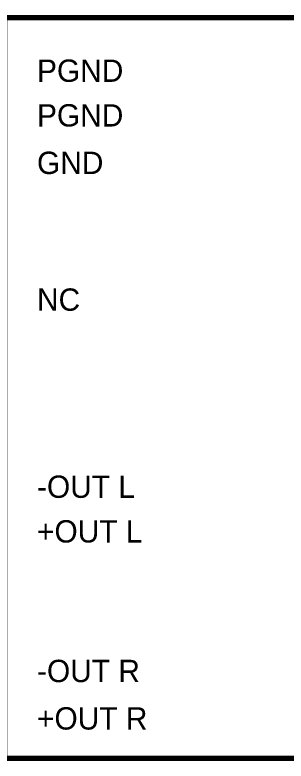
# Model space of a CAD drawing. Header units: millimetres. Extents: x 0 to 11.5, y 0 to 7.6.
# Drawn here: x 5.223 to 5.808, y 4.094 to 5.706 of the extents above; entities that cross this region are included whole.
import ezdxf

# ---------------------------------------------------------------- set-up
doc = ezdxf.new("R2010")
doc.units = ezdxf.units.MM
doc.header["$MEASUREMENT"] = 0
doc.layers.add('Sheet', color=255, linetype='Continuous')

msp = doc.modelspace()

# ---------------------------------------------------------------- linework, layer by layer
at = {"layer": 'Sheet'}
for points, const_width in [([(5.2005, 5.7), (6.2, 5.7), (6.2, 4.0997), (5.2005, 4.0997), (5.2005, 5.7)], 0.0118), ([(5.2005, 5.7), (5.2005, 4.0997), (6.2, 4.0997), (6.2, 5.7), (5.2005, 5.7), (5.2005, 5.7)], 0.0039)]:
    msp.add_lwpolyline(points, close=True, dxfattribs=dict(at, const_width=const_width))

# ---------------------------------------------------------------- texts
for s, p in [('PGND', (5.2706, 5.5613)), ('PGND', (5.2706, 5.4648)), ('GND', (5.2706, 5.3622)), ('NC', (5.2706, 5.0667)), ('-OUT L', (5.2706, 4.6625)), ('+OUT L', (5.2706, 4.566)), ('-OUT R', (5.2706, 4.2644)), ('+OUT R', (5.2706, 4.1619))]:
    msp.add_text(s, height=0.04825, dxfattribs=at).set_placement(p)

doc.saveas('drawing.dxf')
